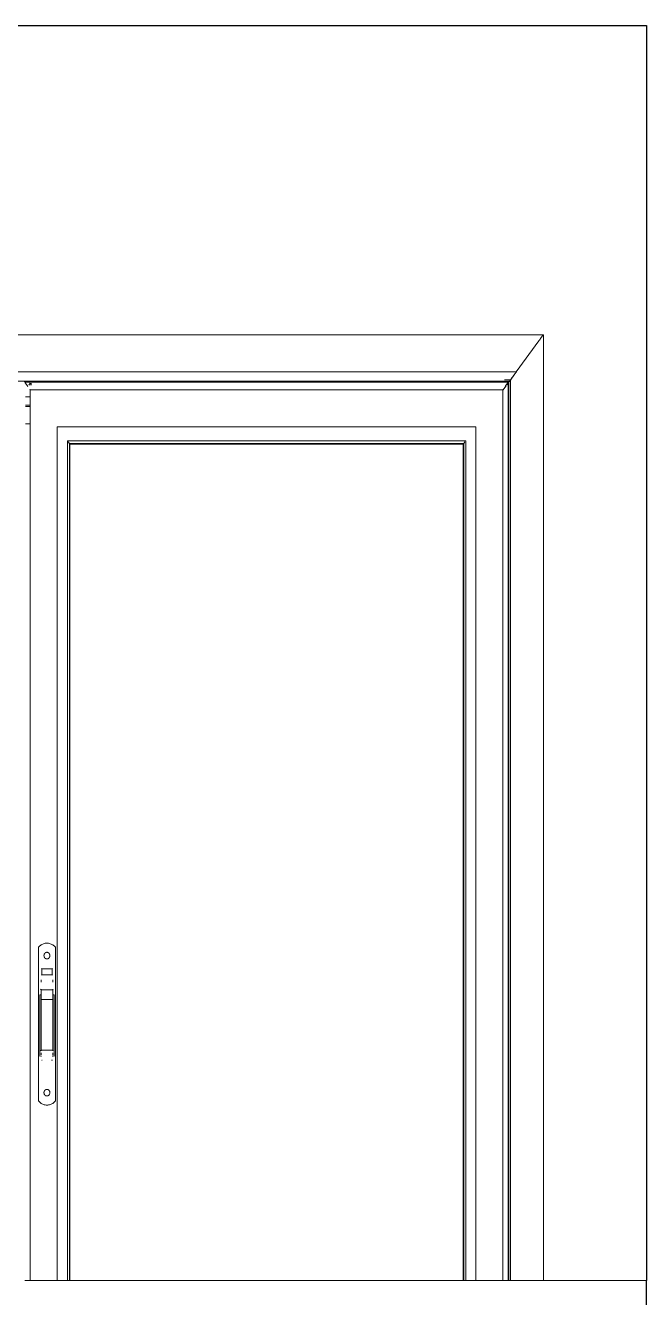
# Model space of a CAD drawing. Header units: inches. Extents: x 5914 to 162157, y -20538 to 282354.
# Drawn here: x 153858.9 to 153893.5, y -20026 to -19955.2 of the extents above; entities that cross this region are included whole.
import ezdxf

# ---------------------------------------------------------------- set-up
doc = ezdxf.new("R2010")
doc.units = ezdxf.units.IN
doc.header["$MEASUREMENT"] = 0
doc.layers.add('DOOR-WIN RA', color=3, linetype='Continuous', lineweight=20)
doc.layers.add('ELE1 RA', color=1, linetype='Continuous', lineweight=30)

# ---------------------------------------------------------------- blocks, each defined once
blk = doc.blocks.new('SKBVVL')
at = {"layer": 'DOOR-WIN RA'}
for p, q in [((154032.748, -15585.259), (153972.777, -15585.26)), ((154031.179, -15587.41), (154032.496, -15585.604)), ((154032.496, -15585.604), (154032.502, -15585.596)), ((154032.502, -15585.596), (154032.521, -15585.57)), ((154032.521, -15585.57), (154032.524, -15585.566)), ((154032.524, -15585.565), (154032.526, -15585.562)), ((154032.524, -15585.566), (154032.524, -15585.565)), ((154032.526, -15585.562), (154032.527, -15585.561)), ((154032.527, -15585.561), (154032.636, -15585.412)), ((154032.636, -15585.412), (154032.645, -15585.4)), ((154032.735, -15585.276), (154032.645, -15585.4)), ((154032.736, -15585.275), (154032.735, -15585.276)), ((154032.736, -15585.275), (154032.741, -15585.269)), ((154032.741, -15585.269), (154032.744, -15585.265)), ((154032.747, -15585.26), (154032.744, -15585.264)), ((154032.744, -15585.265), (154032.744, -15585.264)), ((154032.747, -15585.26), (154032.748, -15585.259)), ((154032.748, -15585.259), (154032.749, -15585.257)), ((154032.76, -15585.257), (154032.749, -15585.257)), ((154032.76, -15640.257), (154032.76, -15585.257)), ((154031.173, -15587.4), (153974.351, -15587.4)), ((153974.758, -15587.957), (154030.766, -15587.957)), ((154002.557, -15587.975), (154002.967, -15587.975)), ((154030.718, -15588.014), (154002.586, -15588.015)), ((154002.769, -15588.266), (154002.586, -15588.015)), ((154002.893, -15588.076), (154002.82, -15588.177)), ((154002.938, -15588.177), (154002.938, -15588.076)), ((154002.967, -15587.975), (154002.948, -15588.001)), ((154002.967, -15587.975), (154002.967, -15588.001)), ((154002.967, -15587.975), (154030.746, -15587.975)), ((154002.967, -15588.076), (154002.967, -15588.177)), ((154030.821, -15587.88), (154030.489, -15587.88)), ((154030.535, -15588.266), (154030.718, -15588.014)), ((154030.627, -15588.167), (154030.718, -15588.042)), ((154030.746, -15587.975), (154030.718, -15588.014)), ((154030.718, -15588.042), (154030.746, -15588.003)), ((154030.718, -15588.014), (154030.718, -15588.042)), ((154030.718, -15588.042), (154030.718, -15640.257)), ((154030.746, -15587.975), (154030.746, -15588.003)), ((154030.746, -15588.003), (154030.752, -15587.995)), ((154030.746, -15588.003), (154030.746, -15640.257)), ((154030.752, -15587.995), (154030.755, -15587.991)), ((154030.755, -15587.991), (154030.76, -15587.984)), ((154030.762, -15587.982), (154030.76, -15587.984)), ((154030.763, -15587.981), (154030.762, -15587.982)), ((154030.764, -15587.979), (154030.763, -15587.981)), ((154030.764, -15587.979), (154030.777, -15587.961)), ((154030.766, -15587.957), (154030.778, -15587.955)), ((154030.777, -15587.961), (154030.787, -15587.948)), ((154030.778, -15587.955), (154030.787, -15587.948)), ((154030.781, -15587.96), (154030.779, -15587.976)), ((154030.782, -15587.972), (154030.779, -15587.976)), ((154030.781, -15587.96), (154030.787, -15587.948)), ((154030.791, -15587.961), (154030.782, -15587.972)), ((154030.787, -15587.947), (154030.788, -15587.946)), ((154030.787, -15587.948), (154030.787, -15587.947)), ((154030.788, -15587.946), (154030.792, -15587.941)), ((154030.791, -15587.961), (154030.836, -15587.901)), ((154030.796, -15587.935), (154030.792, -15587.94)), ((154030.792, -15587.94), (154030.792, -15587.941)), ((154030.799, -15587.931), (154030.796, -15587.935)), ((154030.799, -15587.931), (154030.806, -15587.921)), ((154030.807, -15587.92), (154030.806, -15587.921)), ((154030.812, -15587.913), (154030.807, -15587.92)), ((154030.813, -15587.911), (154030.812, -15587.913)), ((154030.814, -15587.91), (154030.813, -15587.911)), ((154030.816, -15587.907), (154030.814, -15587.91)), ((154030.817, -15587.906), (154030.816, -15587.907)), ((154030.82, -15587.902), (154030.817, -15587.906)), ((154030.822, -15587.899), (154030.82, -15587.902)), ((154030.821, -15587.88), (154030.834, -15587.877)), ((154030.832, -15587.885), (154030.822, -15587.899)), ((154030.834, -15587.882), (154030.832, -15587.885)), ((154030.834, -15587.877), (154030.842, -15587.871)), ((154030.842, -15587.871), (154030.834, -15587.882)), ((154030.836, -15587.897), (154031.065, -15587.586)), ((154030.836, -15587.897), (154030.838, -15587.883)), ((154030.836, -15587.901), (154030.836, -15587.897)), ((154030.836, -15587.901), (154030.836, -15640.257)), ((154030.838, -15587.883), (154030.842, -15587.871)), ((154030.842, -15587.871), (154030.844, -15587.869)), ((154030.845, -15587.867), (154030.844, -15587.869)), ((154030.847, -15587.865), (154030.845, -15587.867)), ((154030.848, -15587.864), (154030.847, -15587.865)), ((154030.849, -15587.862), (154030.848, -15587.864)), ((154030.849, -15587.862), (154030.85, -15587.861)), ((154030.85, -15587.861), (154030.851, -15587.86)), ((154030.851, -15587.86), (154030.852, -15587.858)), ((154030.852, -15587.858), (154030.854, -15587.856)), ((154030.854, -15587.856), (154030.855, -15587.853)), ((154030.855, -15587.853), (154030.857, -15587.852)), ((154030.857, -15587.852), (154030.859, -15587.848)), ((154030.859, -15587.848), (154030.864, -15587.842)), ((154030.866, -15587.839), (154030.864, -15587.842)), ((154030.87, -15587.834), (154030.866, -15587.839)), ((154030.871, -15587.832), (154030.87, -15587.834)), ((154030.872, -15587.831), (154030.871, -15587.832)), ((154030.875, -15587.827), (154030.872, -15587.831)), ((154030.876, -15587.826), (154030.875, -15587.827)), ((154030.877, -15587.824), (154030.876, -15587.826)), ((154030.877, -15587.824), (154030.879, -15587.822)), ((154030.879, -15587.822), (154030.88, -15587.82)), ((154030.88, -15587.82), (154030.881, -15587.819)), ((154030.881, -15587.819), (154030.882, -15587.817)), ((154030.882, -15587.817), (154030.885, -15587.813)), ((154030.885, -15587.813), (154030.886, -15587.811)), ((154030.886, -15587.811), (154030.924, -15587.759)), ((154030.924, -15587.759), (154030.927, -15587.756)), ((154030.927, -15587.756), (154030.935, -15587.744)), ((154030.935, -15587.744), (154030.943, -15587.733)), ((154030.943, -15587.733), (154030.947, -15587.728)), ((154030.947, -15587.728), (154030.952, -15587.721)), ((154030.952, -15587.721), (154030.955, -15587.716)), ((154030.955, -15587.716), (154030.958, -15587.713)), ((154030.958, -15587.713), (154030.959, -15587.712)), ((154030.959, -15587.712), (154030.96, -15587.71)), ((154030.963, -15587.705), (154030.96, -15587.71)), ((154030.965, -15587.704), (154030.963, -15587.705)), ((154030.965, -15587.704), (154030.971, -15587.696)), ((154030.972, -15587.694), (154030.971, -15587.696)), ((154030.973, -15587.692), (154030.972, -15587.694)), ((154030.978, -15587.685), (154030.973, -15587.692)), ((154030.984, -15587.677), (154030.978, -15587.685)), ((154031.046, -15587.592), (154030.984, -15587.677)), ((154031.046, -15587.592), (154031.047, -15587.591)), ((154031.047, -15587.591), (154031.048, -15587.59)), ((154031.048, -15587.59), (154031.049, -15587.589)), ((154031.049, -15587.587), (154031.051, -15587.586)), ((154031.049, -15587.589), (154031.049, -15587.587)), ((154031.051, -15587.585), (154031.054, -15587.581)), ((154031.051, -15587.586), (154031.051, -15587.585)), ((154031.052, -15587.565), (154031.064, -15587.562)), ((154031.054, -15587.581), (154031.056, -15587.579)), ((154031.056, -15587.578), (154031.058, -15587.576)), ((154031.056, -15587.579), (154031.056, -15587.578)), ((154031.058, -15587.576), (154031.06, -15587.573)), ((154031.06, -15587.573), (154031.061, -15587.572)), ((154031.061, -15587.572), (154031.071, -15587.558)), ((154031.071, -15587.558), (154031.064, -15587.562)), ((154031.065, -15587.586), (154031.066, -15587.584)), ((154031.183, -15587.423), (154031.066, -15587.584)), ((154031.071, -15587.558), (154031.067, -15587.568)), ((154031.067, -15587.572), (154031.067, -15587.568)), ((154031.073, -15587.555), (154031.071, -15587.558)), ((154031.074, -15587.554), (154031.073, -15587.555)), ((154031.074, -15587.554), (154031.076, -15587.551)), ((154031.076, -15587.551), (154031.077, -15587.549)), ((154031.077, -15587.549), (154031.082, -15587.543)), ((154031.082, -15587.543), (154031.091, -15587.53)), ((154031.097, -15587.522), (154031.091, -15587.53)), ((154031.104, -15587.513), (154031.097, -15587.522)), ((154031.104, -15587.513), (154031.108, -15587.507)), ((154031.108, -15587.507), (154031.115, -15587.498)), ((154031.115, -15587.498), (154031.129, -15587.478)), ((154031.159, -15587.438), (154031.129, -15587.478)), ((154031.167, -15587.426), (154031.159, -15587.438)), ((154031.167, -15587.426), (154031.17, -15587.422)), ((154031.17, -15587.422), (154031.173, -15587.418)), ((154031.173, -15587.4), (154031.181, -15587.402)), ((154031.175, -15587.415), (154031.173, -15587.418)), ((154031.175, -15587.415), (154031.178, -15587.411)), ((154031.178, -15587.411), (154031.179, -15587.41)), ((154031.179, -15587.41), (154031.181, -15587.402)), ((154031.184, -15587.407), (154031.179, -15587.41)), ((154031.186, -15587.419), (154031.183, -15587.423)), ((154031.184, -15587.407), (154031.186, -15587.419)), ((154002.902, -15588.448), (154002.878, -15588.416)), ((154030.401, -15588.448), (154002.902, -15588.448)), ((154002.902, -15588.448), (154002.902, -15588.859)), ((154030.585, -15588.224), (154030.401, -15588.476)), ((154030.425, -15588.416), (154030.401, -15588.448)), ((154030.401, -15588.476), (154030.401, -15588.448)), ((154030.401, -15640.257), (154030.401, -15588.476)), ((154002.902, -15588.859), (154002.632, -15588.859)), ((154002.902, -15589.354), (154002.632, -15589.354)), ((154002.632, -15589.416), (154002.902, -15589.416)), ((154002.902, -15588.859), (154002.902, -15589.354)), ((154002.902, -15589.354), (154002.902, -15589.416)), ((154002.902, -15589.416), (154002.902, -15590.438)), ((154002.902, -15590.438), (154002.632, -15590.438)), ((154002.902, -15590.438), (154002.902, -15640.257)), ((154004.472, -15640.257), (154004.472, -15590.601)), ((154004.479, -15590.61), (154028.825, -15590.61)), ((154004.479, -15640.257), (154004.479, -15590.61)), ((154028.825, -15590.61), (154028.825, -15640.257)), ((154005.064, -15591.413), (154028.239, -15591.413)), ((154005.064, -15591.413), (154005.064, -15640.257)), ((154005.184, -15591.577), (154005.108, -15591.473)), ((154028.12, -15591.576), (154005.184, -15591.577)), ((154005.184, -15591.577), (154005.184, -15640.257)), ((154005.212, -15591.616), (154005.184, -15591.577)), ((154005.212, -15591.616), (154028.091, -15591.616)), ((154005.212, -15591.616), (154005.212, -15640.257)), ((154028.12, -15591.576), (154028.091, -15591.616)), ((154028.091, -15591.616), (154028.091, -15640.257)), ((154028.12, -15591.576), (154028.196, -15591.473)), ((154028.12, -15640.257), (154028.12, -15591.576)), ((154028.239, -15591.413), (154028.239, -15640.257)), ((154003.724, -15620.661), (154003.774, -15620.651)), ((154003.774, -15620.651), (154003.824, -15620.644)), ((154003.824, -15620.644), (154003.875, -15620.642)), ((154003.875, -15620.642), (154003.925, -15620.644)), ((154003.976, -15620.651), (154003.925, -15620.644)), ((154004.025, -15620.661), (154003.976, -15620.651)), ((154003.381, -15620.884), (154003.417, -15620.843)), ((154003.381, -15629.821), (154003.381, -15620.884)), ((154003.417, -15620.843), (154003.456, -15620.806)), ((154003.456, -15620.806), (154003.496, -15620.773)), ((154003.496, -15620.773), (154003.539, -15620.743)), ((154003.539, -15620.743), (154003.583, -15620.717)), ((154003.583, -15620.717), (154003.629, -15620.694)), ((154003.676, -15620.676), (154003.629, -15620.694)), ((154003.676, -15620.676), (154003.724, -15620.661)), ((154003.704, -15621.348), (154003.703, -15621.355)), ((154003.703, -15621.358), (154003.703, -15621.355)), ((154003.703, -15621.362), (154003.703, -15621.358)), ((154003.703, -15621.365), (154003.703, -15621.362)), ((154003.703, -15621.365), (154003.703, -15621.367)), ((154003.703, -15621.367), (154003.703, -15621.369)), ((154003.705, -15621.395), (154003.703, -15621.369)), ((154003.705, -15621.342), (154003.704, -15621.345)), ((154003.704, -15621.345), (154003.704, -15621.348)), ((154003.705, -15621.338), (154003.706, -15621.335)), ((154003.705, -15621.342), (154003.705, -15621.338)), ((154003.705, -15621.395), (154003.706, -15621.399)), ((154003.706, -15621.332), (154003.707, -15621.325)), ((154003.706, -15621.332), (154003.706, -15621.335)), ((154003.706, -15621.399), (154003.706, -15621.403)), ((154003.707, -15621.325), (154003.708, -15621.322)), ((154003.708, -15621.322), (154003.709, -15621.318)), ((154003.71, -15621.311), (154003.709, -15621.315)), ((154003.709, -15621.315), (154003.709, -15621.318)), ((154003.71, -15621.311), (154003.711, -15621.309)), ((154003.712, -15621.306), (154003.711, -15621.309)), ((154003.713, -15621.302), (154003.712, -15621.305)), ((154003.712, -15621.305), (154003.712, -15621.306)), ((154003.713, -15621.302), (154003.714, -15621.299)), ((154003.714, -15621.299), (154003.715, -15621.296)), ((154003.716, -15621.293), (154003.715, -15621.296)), ((154003.716, -15621.293), (154003.719, -15621.287)), ((154003.719, -15621.285), (154003.72, -15621.284)), ((154003.719, -15621.287), (154003.719, -15621.285)), ((154003.72, -15621.284), (154003.721, -15621.281)), ((154003.723, -15621.278), (154003.721, -15621.281)), ((154003.725, -15621.272), (154003.723, -15621.278)), ((154003.729, -15621.266), (154003.725, -15621.272)), ((154003.731, -15621.262), (154003.729, -15621.266)), ((154003.732, -15621.26), (154003.731, -15621.262)), ((154003.733, -15621.257), (154003.732, -15621.26)), ((154003.735, -15621.254), (154003.733, -15621.257)), ((154003.735, -15621.254), (154003.737, -15621.252)), ((154003.737, -15621.252), (154003.741, -15621.246)), ((154003.743, -15621.244), (154003.741, -15621.246)), ((154003.743, -15621.243), (154003.745, -15621.241)), ((154003.743, -15621.244), (154003.743, -15621.243)), ((154003.747, -15621.238), (154003.745, -15621.24)), ((154003.745, -15621.24), (154003.745, -15621.241)), ((154003.749, -15621.236), (154003.747, -15621.238)), ((154003.749, -15621.236), (154003.751, -15621.233)), ((154003.751, -15621.233), (154003.753, -15621.231)), ((154003.753, -15621.231), (154003.755, -15621.228)), ((154003.757, -15621.226), (154003.755, -15621.228)), ((154003.757, -15621.226), (154003.759, -15621.224)), ((154003.762, -15621.221), (154003.759, -15621.224)), ((154003.764, -15621.219), (154003.762, -15621.221)), ((154003.767, -15621.217), (154003.764, -15621.219)), ((154003.771, -15621.213), (154003.767, -15621.217)), ((154003.771, -15621.213), (154003.774, -15621.211)), ((154003.774, -15621.211), (154003.779, -15621.207)), ((154003.779, -15621.207), (154003.781, -15621.205)), ((154003.784, -15621.203), (154003.781, -15621.205)), ((154003.784, -15621.203), (154003.786, -15621.202)), ((154003.786, -15621.202), (154003.788, -15621.2)), ((154003.786, -15621.202), (154003.787, -15621.201)), ((154003.787, -15621.201), (154003.788, -15621.2)), ((154003.79, -15621.199), (154003.788, -15621.2)), ((154003.79, -15621.199), (154003.796, -15621.196)), ((154003.796, -15621.196), (154003.797, -15621.194)), ((154003.797, -15621.194), (154003.801, -15621.192)), ((154003.803, -15621.191), (154003.801, -15621.192)), ((154003.801, -15621.192), (154003.802, -15621.192)), ((154003.803, -15621.191), (154003.802, -15621.192)), ((154003.803, -15621.191), (154003.805, -15621.19)), ((154003.805, -15621.19), (154003.808, -15621.189)), ((154003.808, -15621.189), (154003.81, -15621.188)), ((154003.813, -15621.187), (154003.81, -15621.188)), ((154003.813, -15621.187), (154003.816, -15621.185)), ((154003.819, -15621.184), (154003.816, -15621.185)), ((154003.819, -15621.184), (154003.822, -15621.183)), ((154003.825, -15621.182), (154003.822, -15621.183)), ((154003.828, -15621.181), (154003.825, -15621.182)), ((154003.828, -15621.181), (154003.831, -15621.18)), ((154003.831, -15621.18), (154003.834, -15621.179)), ((154003.834, -15621.179), (154003.837, -15621.178)), ((154003.84, -15621.178), (154003.837, -15621.178)), ((154003.84, -15621.178), (154003.846, -15621.176)), ((154003.847, -15621.176), (154003.846, -15621.176)), ((154003.849, -15621.176), (154003.847, -15621.176)), ((154003.852, -15621.175), (154003.849, -15621.176)), ((154003.852, -15621.175), (154003.858, -15621.175)), ((154003.858, -15621.175), (154003.861, -15621.174)), ((154003.864, -15621.174), (154003.861, -15621.174)), ((154003.867, -15621.174), (154003.864, -15621.174)), ((154003.867, -15621.174), (154003.87, -15621.174)), ((154003.873, -15621.174), (154003.87, -15621.174)), ((154003.873, -15621.174), (154003.875, -15621.174)), ((154003.875, -15621.174), (154003.876, -15621.174)), ((154003.876, -15621.174), (154003.879, -15621.174)), ((154003.885, -15621.174), (154003.879, -15621.174)), ((154003.888, -15621.174), (154003.885, -15621.174)), ((154003.894, -15621.175), (154003.888, -15621.174)), ((154003.894, -15621.175), (154003.9, -15621.176)), ((154003.9, -15621.176), (154003.906, -15621.177)), ((154003.909, -15621.178), (154003.906, -15621.177)), ((154003.909, -15621.178), (154003.912, -15621.178)), ((154003.912, -15621.178), (154003.915, -15621.179)), ((154003.918, -15621.18), (154003.915, -15621.179)), ((154003.92, -15621.181), (154003.918, -15621.18)), ((154003.924, -15621.182), (154003.92, -15621.181)), ((154003.926, -15621.183), (154003.924, -15621.182)), ((154003.929, -15621.184), (154003.926, -15621.183)), ((154003.929, -15621.184), (154003.932, -15621.185)), ((154003.935, -15621.186), (154003.932, -15621.185)), ((154003.94, -15621.188), (154003.935, -15621.186)), ((154003.943, -15621.19), (154003.94, -15621.188)), ((154003.946, -15621.191), (154003.943, -15621.19)), ((154003.946, -15621.191), (154003.947, -15621.192)), ((154003.947, -15621.192), (154003.948, -15621.193)), ((154003.948, -15621.193), (154003.95, -15621.193)), ((154003.95, -15621.193), (154003.951, -15621.194)), ((154003.951, -15621.194), (154003.954, -15621.196)), ((154003.954, -15621.196), (154003.957, -15621.197)), ((154003.957, -15621.197), (154003.959, -15621.199)), ((154003.964, -15621.202), (154003.959, -15621.199)), ((154003.966, -15621.203), (154003.964, -15621.202)), ((154003.967, -15621.204), (154003.966, -15621.203)), ((154003.967, -15621.204), (154003.968, -15621.205)), ((154003.968, -15621.205), (154003.969, -15621.206)), ((154003.969, -15621.206), (154003.972, -15621.208)), ((154003.977, -15621.212), (154003.972, -15621.208)), ((154003.977, -15621.212), (154003.979, -15621.214)), ((154003.979, -15621.214), (154003.984, -15621.218)), ((154003.984, -15621.218), (154003.986, -15621.22)), ((154003.986, -15621.22), (154003.987, -15621.221)), ((154003.987, -15621.221), (154003.989, -15621.222)), ((154003.989, -15621.222), (154003.991, -15621.225)), ((154003.991, -15621.225), (154003.993, -15621.227)), ((154003.993, -15621.227), (154003.995, -15621.23)), ((154003.995, -15621.23), (154003.997, -15621.232)), ((154003.997, -15621.232), (154004.004, -15621.24)), ((154004.006, -15621.242), (154004.004, -15621.24)), ((154004.008, -15621.245), (154004.006, -15621.242)), ((154004.008, -15621.245), (154004.01, -15621.248)), ((154004.01, -15621.248), (154004.012, -15621.251)), ((154004.012, -15621.251), (154004.015, -15621.256)), ((154004.017, -15621.259), (154004.015, -15621.256)), ((154004.017, -15621.259), (154004.019, -15621.262)), ((154004.02, -15621.264), (154004.019, -15621.262)), ((154004.02, -15621.265), (154004.02, -15621.264)), ((154004.02, -15621.265), (154004.021, -15621.267)), ((154004.021, -15621.267), (154004.023, -15621.269)), ((154004.024, -15621.271), (154004.023, -15621.269)), ((154004.024, -15621.271), (154004.025, -15621.274)), ((154004.025, -15620.661), (154004.073, -15620.676)), ((154004.025, -15621.274), (154004.026, -15621.276)), ((154004.026, -15621.276), (154004.027, -15621.278)), ((154004.03, -15621.284), (154004.027, -15621.278)), ((154004.03, -15621.285), (154004.03, -15621.284)), ((154004.031, -15621.288), (154004.03, -15621.285)), ((154004.032, -15621.289), (154004.031, -15621.288)), ((154004.033, -15621.291), (154004.032, -15621.289)), ((154004.033, -15621.291), (154004.034, -15621.294)), ((154004.034, -15621.294), (154004.035, -15621.297)), ((154004.035, -15621.297), (154004.036, -15621.301)), ((154004.037, -15621.304), (154004.036, -15621.301)), ((154004.038, -15621.307), (154004.037, -15621.304)), ((154004.038, -15621.309), (154004.038, -15621.307)), ((154004.039, -15621.311), (154004.038, -15621.309)), ((154004.039, -15621.311), (154004.04, -15621.314)), ((154004.039, -15621.423), (154004.044, -15621.395)), ((154004.04, -15621.314), (154004.04, -15621.318)), ((154004.04, -15621.318), (154004.041, -15621.321)), ((154004.041, -15621.321), (154004.042, -15621.324)), ((154004.042, -15621.324), (154004.043, -15621.328)), ((154004.043, -15621.331), (154004.043, -15621.328)), ((154004.043, -15621.331), (154004.044, -15621.334)), ((154004.044, -15621.337), (154004.044, -15621.334)), ((154004.044, -15621.338), (154004.044, -15621.337)), ((154004.044, -15621.34), (154004.044, -15621.338)), ((154004.045, -15621.341), (154004.044, -15621.34)), ((154004.044, -15621.395), (154004.046, -15621.367)), ((154004.045, -15621.345), (154004.045, -15621.341)), ((154004.046, -15621.352), (154004.045, -15621.345)), ((154004.046, -15621.352), (154004.046, -15621.355)), ((154004.046, -15621.355), (154004.046, -15621.358)), ((154004.046, -15621.362), (154004.046, -15621.358)), ((154004.046, -15621.365), (154004.046, -15621.362)), ((154004.046, -15621.367), (154004.046, -15621.365)), ((154004.073, -15620.676), (154004.12, -15620.694)), ((154004.12, -15620.694), (154004.166, -15620.717)), ((154004.211, -15620.743), (154004.166, -15620.717)), ((154004.211, -15620.743), (154004.253, -15620.773)), ((154004.293, -15620.806), (154004.253, -15620.773)), ((154004.293, -15620.806), (154004.332, -15620.843)), ((154004.368, -15620.884), (154004.332, -15620.843)), ((154004.368, -15620.884), (154004.368, -15629.821)), ((154003.553, -15622.116), (154003.574, -15622.14)), ((154003.574, -15622.14), (154003.574, -15622.478)), ((154004.175, -15622.14), (154003.574, -15622.14)), ((154003.706, -15621.403), (154003.707, -15621.406)), ((154003.707, -15621.409), (154003.707, -15621.406)), ((154003.709, -15621.416), (154003.707, -15621.409)), ((154003.709, -15621.416), (154003.709, -15621.419)), ((154003.709, -15621.419), (154003.71, -15621.423)), ((154003.71, -15621.423), (154003.718, -15621.445)), ((154003.719, -15621.447), (154003.718, -15621.445)), ((154003.72, -15621.449), (154003.719, -15621.447)), ((154003.719, -15621.447), (154003.719, -15621.448)), ((154003.72, -15621.449), (154003.719, -15621.448)), ((154003.72, -15621.449), (154003.721, -15621.452)), ((154003.722, -15621.454), (154003.721, -15621.452)), ((154003.723, -15621.456), (154003.722, -15621.454)), ((154003.724, -15621.458), (154003.723, -15621.456)), ((154003.726, -15621.462), (154003.724, -15621.458)), ((154003.726, -15621.462), (154003.727, -15621.464)), ((154003.728, -15621.467), (154003.727, -15621.464)), ((154003.729, -15621.469), (154003.728, -15621.467)), ((154003.729, -15621.469), (154003.731, -15621.472)), ((154003.732, -15621.475), (154003.731, -15621.472)), ((154003.734, -15621.477), (154003.732, -15621.475)), ((154003.734, -15621.477), (154003.736, -15621.48)), ((154003.738, -15621.483), (154003.736, -15621.48)), ((154003.74, -15621.486), (154003.738, -15621.483)), ((154003.74, -15621.486), (154003.742, -15621.489)), ((154003.742, -15621.489), (154003.744, -15621.491)), ((154003.745, -15621.494), (154003.744, -15621.491)), ((154003.747, -15621.496), (154003.745, -15621.494)), ((154003.748, -15621.497), (154003.747, -15621.496)), ((154003.748, -15621.497), (154003.752, -15621.502)), ((154003.752, -15621.502), (154003.754, -15621.504)), ((154003.754, -15621.504), (154003.756, -15621.507)), ((154003.758, -15621.509), (154003.756, -15621.507)), ((154003.76, -15621.511), (154003.758, -15621.509)), ((154003.762, -15621.513), (154003.76, -15621.511)), ((154003.763, -15621.513), (154003.762, -15621.513)), ((154003.763, -15621.513), (154003.77, -15621.52)), ((154003.775, -15621.524), (154003.77, -15621.52)), ((154003.777, -15621.526), (154003.775, -15621.524)), ((154003.777, -15621.526), (154003.778, -15621.527)), ((154003.778, -15621.527), (154003.781, -15621.529)), ((154003.781, -15621.529), (154003.782, -15621.53)), ((154003.787, -15621.533), (154003.782, -15621.53)), ((154003.793, -15621.537), (154003.787, -15621.533)), ((154003.795, -15621.538), (154003.793, -15621.537)), ((154003.798, -15621.539), (154003.795, -15621.538)), ((154003.802, -15621.542), (154003.798, -15621.539)), ((154003.803, -15621.543), (154003.802, -15621.542)), ((154003.809, -15621.545), (154003.803, -15621.543)), ((154003.809, -15621.545), (154003.812, -15621.547)), ((154003.815, -15621.548), (154003.812, -15621.547)), ((154003.817, -15621.549), (154003.815, -15621.548)), ((154003.817, -15621.549), (154003.822, -15621.551)), ((154003.822, -15621.551), (154003.823, -15621.551)), ((154003.825, -15621.552), (154003.823, -15621.551)), ((154003.829, -15621.553), (154003.825, -15621.552)), ((154003.832, -15621.554), (154003.829, -15621.553)), ((154003.835, -15621.555), (154003.832, -15621.554)), ((154003.835, -15621.555), (154003.84, -15621.556)), ((154003.843, -15621.557), (154003.84, -15621.556)), ((154003.846, -15621.557), (154003.843, -15621.557)), ((154003.846, -15621.557), (154003.849, -15621.558)), ((154003.852, -15621.558), (154003.849, -15621.558)), ((154003.852, -15621.558), (154003.855, -15621.559)), ((154003.855, -15621.559), (154003.861, -15621.559)), ((154003.867, -15621.56), (154003.861, -15621.559)), ((154003.873, -15621.56), (154003.867, -15621.56)), ((154003.875, -15621.56), (154003.873, -15621.56)), ((154003.876, -15621.56), (154003.875, -15621.56)), ((154003.876, -15621.56), (154003.882, -15621.56)), ((154003.891, -15621.559), (154003.882, -15621.56)), ((154003.891, -15621.559), (154003.894, -15621.559)), ((154003.897, -15621.558), (154003.894, -15621.559)), ((154003.9, -15621.558), (154003.897, -15621.558)), ((154003.902, -15621.558), (154003.9, -15621.558)), ((154003.903, -15621.557), (154003.902, -15621.558)), ((154003.903, -15621.557), (154003.906, -15621.557)), ((154003.909, -15621.556), (154003.906, -15621.557)), ((154003.909, -15621.556), (154003.912, -15621.555)), ((154003.912, -15621.555), (154003.915, -15621.554)), ((154003.924, -15621.552), (154003.915, -15621.554)), ((154003.924, -15621.552), (154003.927, -15621.551)), ((154003.933, -15621.548), (154003.927, -15621.551)), ((154003.933, -15621.548), (154003.936, -15621.547)), ((154003.936, -15621.547), (154003.942, -15621.545)), ((154003.942, -15621.545), (154003.947, -15621.542)), ((154003.947, -15621.542), (154003.954, -15621.538)), ((154003.954, -15621.538), (154003.959, -15621.535)), ((154003.959, -15621.535), (154003.963, -15621.532)), ((154003.963, -15621.532), (154003.965, -15621.531)), ((154003.965, -15621.531), (154003.968, -15621.529)), ((154003.968, -15621.529), (154003.97, -15621.527)), ((154003.97, -15621.527), (154003.973, -15621.525)), ((154003.978, -15621.521), (154003.973, -15621.525)), ((154003.98, -15621.519), (154003.978, -15621.521)), ((154003.983, -15621.517), (154003.98, -15621.519)), ((154003.983, -15621.517), (154003.985, -15621.515)), ((154003.987, -15621.513), (154003.985, -15621.515)), ((154003.988, -15621.511), (154003.987, -15621.513)), ((154003.99, -15621.51), (154003.988, -15621.511)), ((154003.99, -15621.51), (154003.992, -15621.508)), ((154003.994, -15621.505), (154003.992, -15621.508)), ((154003.999, -15621.5), (154003.994, -15621.505)), ((154003.999, -15621.5), (154004.003, -15621.495)), ((154004.003, -15621.495), (154004.004, -15621.494)), ((154004.004, -15621.494), (154004.005, -15621.493)), ((154004.009, -15621.487), (154004.005, -15621.493)), ((154004.009, -15621.487), (154004.01, -15621.485)), ((154004.01, -15621.485), (154004.012, -15621.482)), ((154004.012, -15621.482), (154004.014, -15621.479)), ((154004.016, -15621.476), (154004.014, -15621.479)), ((154004.017, -15621.474), (154004.016, -15621.476)), ((154004.019, -15621.472), (154004.017, -15621.474)), ((154004.02, -15621.47), (154004.019, -15621.472)), ((154004.021, -15621.468), (154004.02, -15621.47)), ((154004.021, -15621.468), (154004.022, -15621.465)), ((154004.022, -15621.465), (154004.025, -15621.459)), ((154004.025, -15621.459), (154004.027, -15621.456)), ((154004.027, -15621.456), (154004.029, -15621.452)), ((154004.029, -15621.45), (154004.03, -15621.448)), ((154004.029, -15621.452), (154004.029, -15621.45)), ((154004.03, -15621.448), (154004.031, -15621.447)), ((154004.032, -15621.444), (154004.031, -15621.447)), ((154004.032, -15621.444), (154004.033, -15621.441)), ((154004.034, -15621.438), (154004.033, -15621.441)), ((154004.035, -15621.435), (154004.034, -15621.438)), ((154004.035, -15621.435), (154004.036, -15621.431)), ((154004.038, -15621.425), (154004.036, -15621.431)), ((154004.039, -15621.423), (154004.038, -15621.425)), ((154004.196, -15622.116), (154004.175, -15622.14)), ((154004.175, -15622.478), (154004.175, -15622.14)), ((154003.531, -15622.913), (154003.531, -15622.768)), ((154003.539, -15622.768), (154003.531, -15622.768)), ((154003.574, -15622.478), (154003.553, -15622.502)), ((154004.175, -15622.478), (154003.574, -15622.478)), ((154004.196, -15622.502), (154004.175, -15622.478)), ((154004.218, -15622.768), (154004.21, -15622.768)), ((154004.218, -15622.913), (154004.218, -15622.768)), ((154003.51, -15623.323), (154003.531, -15623.348)), ((154003.531, -15623.348), (154003.531, -15623.323)), ((154003.531, -15623.348), (154004.218, -15623.348)), ((154003.531, -15623.656), (154003.531, -15623.348)), ((154004.218, -15623.348), (154004.218, -15623.323)), ((154004.218, -15623.348), (154004.239, -15623.323)), ((154004.218, -15623.656), (154004.218, -15623.348)), ((154003.453, -15627.208), (154003.453, -15623.656)), ((154003.453, -15623.656), (154003.531, -15623.656)), ((154003.531, -15623.656), (154003.531, -15623.927)), ((154003.531, -15623.927), (154004.218, -15623.927)), ((154003.531, -15626.874), (154003.531, -15623.927)), ((154004.218, -15623.656), (154004.288, -15623.656)), ((154004.218, -15623.656), (154004.218, -15623.927)), ((154004.218, -15626.874), (154004.218, -15623.927)), ((154004.288, -15623.656), (154004.288, -15627.208)), ((154003.499, -15627.208), (154003.453, -15627.208)), ((154003.531, -15626.874), (154003.51, -15626.899)), ((154003.531, -15626.874), (154004.218, -15626.874)), ((154003.531, -15626.899), (154003.531, -15626.874)), ((154003.531, -15627.052), (154003.531, -15627.031)), ((154003.531, -15627.094), (154003.531, -15627.065)), ((154003.531, -15627.141), (154003.531, -15627.109)), ((154003.541, -15627.208), (154003.537, -15627.208)), ((154003.55, -15627.208), (154003.544, -15627.208)), ((154003.56, -15627.208), (154003.553, -15627.208)), ((154004.196, -15627.208), (154004.189, -15627.208)), ((154004.208, -15627.208), (154004.202, -15627.208)), ((154004.213, -15627.208), (154004.21, -15627.208)), ((154004.218, -15626.874), (154004.239, -15626.899)), ((154004.218, -15626.874), (154004.218, -15626.898)), ((154004.218, -15627.031), (154004.218, -15627.052)), ((154004.218, -15627.079), (154004.218, -15627.109)), ((154004.218, -15627.125), (154004.218, -15627.154)), ((154004.288, -15627.208), (154004.251, -15627.208)), ((154003.566, -15627.454), (154003.559, -15627.454)), ((154003.582, -15627.454), (154003.571, -15627.454)), ((154003.6, -15627.454), (154003.588, -15627.454)), ((154004.149, -15627.454), (154004.162, -15627.454)), ((154004.173, -15627.454), (154004.183, -15627.454)), ((154004.187, -15627.454), (154004.193, -15627.454)), ((154003.704, -15629.319), (154003.703, -15629.326)), ((154003.703, -15629.333), (154003.703, -15629.326)), ((154003.703, -15629.333), (154003.703, -15629.336)), ((154003.703, -15629.336), (154003.703, -15629.338)), ((154003.703, -15629.338), (154003.703, -15629.34)), ((154003.703, -15629.343), (154003.703, -15629.34)), ((154003.703, -15629.343), (154003.703, -15629.346)), ((154003.703, -15629.346), (154003.703, -15629.35)), ((154003.704, -15629.356), (154003.703, -15629.35)), ((154003.704, -15629.316), (154003.705, -15629.31)), ((154003.704, -15629.319), (154003.704, -15629.316)), ((154003.704, -15629.36), (154003.704, -15629.356)), ((154003.704, -15629.36), (154003.704, -15629.363)), ((154003.704, -15629.363), (154003.705, -15629.367)), ((154003.706, -15629.306), (154003.705, -15629.31)), ((154003.705, -15629.367), (154003.71, -15629.394)), ((154003.706, -15629.306), (154003.707, -15629.299)), ((154003.707, -15629.299), (154003.708, -15629.296)), ((154003.708, -15629.293), (154003.709, -15629.289)), ((154003.708, -15629.296), (154003.708, -15629.293)), ((154003.709, -15629.289), (154003.71, -15629.286)), ((154003.712, -15629.279), (154003.71, -15629.282)), ((154003.71, -15629.282), (154003.71, -15629.286)), ((154003.711, -15629.396), (154003.71, -15629.394)), ((154003.711, -15629.396), (154003.712, -15629.402)), ((154003.713, -15629.276), (154003.712, -15629.279)), ((154003.713, -15629.406), (154003.712, -15629.402)), ((154003.713, -15629.276), (154003.715, -15629.27)), ((154003.713, -15629.406), (154003.714, -15629.409)), ((154003.714, -15629.409), (154003.716, -15629.412)), ((154003.715, -15629.27), (154003.716, -15629.266)), ((154003.716, -15629.266), (154003.718, -15629.26)), ((154003.717, -15629.415), (154003.716, -15629.412)), ((154003.718, -15629.418), (154003.717, -15629.415)), ((154003.719, -15629.257), (154003.718, -15629.26)), ((154003.719, -15629.42), (154003.718, -15629.418)), ((154003.721, -15629.254), (154003.719, -15629.257)), ((154003.731, -15629.443), (154003.719, -15629.42)), ((154003.725, -15629.244), (154003.721, -15629.254)), ((154003.729, -15629.238), (154003.725, -15629.244)), ((154003.73, -15629.236), (154003.729, -15629.238)), ((154003.732, -15629.233), (154003.73, -15629.236)), ((154003.731, -15629.443), (154003.733, -15629.448)), ((154003.732, -15629.233), (154003.733, -15629.231)), ((154003.733, -15629.231), (154003.734, -15629.229)), ((154003.733, -15629.448), (154003.734, -15629.451)), ((154003.736, -15629.227), (154003.734, -15629.229)), ((154003.736, -15629.454), (154003.734, -15629.451)), ((154003.736, -15629.227), (154003.737, -15629.225)), ((154003.738, -15629.457), (154003.736, -15629.454)), ((154003.737, -15629.225), (154003.738, -15629.223)), ((154003.738, -15629.223), (154003.74, -15629.221)), ((154003.74, -15629.459), (154003.738, -15629.457)), ((154003.741, -15629.219), (154003.74, -15629.221)), ((154003.74, -15629.459), (154003.742, -15629.462)), ((154003.742, -15629.217), (154003.741, -15629.219)), ((154003.744, -15629.215), (154003.742, -15629.217)), ((154003.744, -15629.465), (154003.742, -15629.462)), ((154003.744, -15629.215), (154003.745, -15629.213)), ((154003.745, -15629.465), (154003.744, -15629.465)), ((154003.745, -15629.213), (154003.746, -15629.211)), ((154003.746, -15629.211), (154003.745, -15629.211)), ((154003.745, -15629.213), (154003.745, -15629.211)), ((154003.745, -15629.465), (154003.746, -15629.467)), ((154003.746, -15629.211), (154003.748, -15629.209)), ((154003.746, -15629.467), (154003.748, -15629.47)), ((154003.75, -15629.207), (154003.748, -15629.209)), ((154003.752, -15629.475), (154003.748, -15629.47)), ((154003.752, -15629.205), (154003.75, -15629.207)), ((154003.752, -15629.205), (154003.754, -15629.202)), ((154003.754, -15629.478), (154003.752, -15629.475)), ((154003.754, -15629.202), (154003.757, -15629.2)), ((154003.754, -15629.478), (154003.759, -15629.482)), ((154003.757, -15629.2), (154003.759, -15629.197)), ((154003.761, -15629.195), (154003.759, -15629.197)), ((154003.759, -15629.482), (154003.76, -15629.484)), ((154003.762, -15629.484), (154003.76, -15629.484)), ((154003.761, -15629.195), (154003.762, -15629.192)), ((154003.762, -15629.192), (154003.766, -15629.19)), ((154003.764, -15629.487), (154003.762, -15629.484)), ((154003.766, -15629.489), (154003.764, -15629.487)), ((154003.766, -15629.19), (154003.768, -15629.188)), ((154003.766, -15629.489), (154003.767, -15629.49)), ((154003.769, -15629.492), (154003.767, -15629.49)), ((154003.768, -15629.188), (154003.771, -15629.186)), ((154003.771, -15629.493), (154003.769, -15629.492)), ((154003.771, -15629.186), (154003.773, -15629.184)), ((154003.771, -15629.493), (154003.772, -15629.495)), ((154003.772, -15629.495), (154003.774, -15629.496)), ((154003.773, -15629.184), (154003.776, -15629.182)), ((154003.774, -15629.496), (154003.776, -15629.498)), ((154003.781, -15629.178), (154003.776, -15629.182)), ((154003.776, -15629.498), (154003.778, -15629.499)), ((154003.778, -15629.499), (154003.781, -15629.5)), ((154003.783, -15629.176), (154003.781, -15629.176)), ((154003.781, -15629.176), (154003.781, -15629.178)), ((154003.781, -15629.5), (154003.782, -15629.502)), ((154003.782, -15629.502), (154003.787, -15629.506)), ((154003.783, -15629.176), (154003.789, -15629.173)), ((154003.787, -15629.506), (154003.79, -15629.508)), ((154003.789, -15629.173), (154003.791, -15629.171)), ((154003.793, -15629.509), (154003.79, -15629.508)), ((154003.791, -15629.171), (154003.794, -15629.169)), ((154003.798, -15629.513), (154003.793, -15629.509)), ((154003.797, -15629.168), (154003.794, -15629.169)), ((154003.797, -15629.168), (154003.799, -15629.166)), ((154003.798, -15629.513), (154003.801, -15629.514)), ((154003.799, -15629.166), (154003.802, -15629.165)), ((154003.801, -15629.514), (154003.807, -15629.517)), ((154003.801, -15629.514), (154003.802, -15629.514)), ((154003.805, -15629.163), (154003.802, -15629.163)), ((154003.802, -15629.165), (154003.802, -15629.163)), ((154003.807, -15629.517), (154003.802, -15629.514)), ((154003.808, -15629.162), (154003.805, -15629.163)), ((154003.81, -15629.518), (154003.807, -15629.517)), ((154003.808, -15629.162), (154003.813, -15629.159)), ((154003.812, -15629.52), (154003.81, -15629.518)), ((154003.815, -15629.521), (154003.812, -15629.52)), ((154003.819, -15629.157), (154003.813, -15629.159)), ((154003.818, -15629.522), (154003.815, -15629.521)), ((154003.821, -15629.523), (154003.818, -15629.522)), ((154003.819, -15629.157), (154003.822, -15629.156)), ((154003.824, -15629.524), (154003.821, -15629.523)), ((154003.825, -15629.153), (154003.822, -15629.156)), ((154003.824, -15629.524), (154003.825, -15629.523)), ((154003.83, -15629.526), (154003.824, -15629.524)), ((154003.827, -15629.154), (154003.825, -15629.153)), ((154003.825, -15629.523), (154003.83, -15629.526)), ((154003.83, -15629.153), (154003.827, -15629.154)), ((154003.836, -15629.152), (154003.83, -15629.153)), ((154003.833, -15629.527), (154003.83, -15629.526)), ((154003.836, -15629.528), (154003.833, -15629.527)), ((154003.836, -15629.152), (154003.839, -15629.151)), ((154003.836, -15629.528), (154003.842, -15629.529)), ((154003.839, -15629.151), (154003.842, -15629.15)), ((154003.845, -15629.15), (154003.842, -15629.15)), ((154003.845, -15629.53), (154003.842, -15629.529)), ((154003.849, -15629.147), (154003.845, -15629.15)), ((154003.848, -15629.53), (154003.845, -15629.53)), ((154003.848, -15629.53), (154003.849, -15629.529)), ((154003.851, -15629.149), (154003.849, -15629.147)), ((154003.849, -15629.529), (154003.85, -15629.531)), ((154003.85, -15629.531), (154003.856, -15629.532)), ((154003.854, -15629.148), (154003.851, -15629.149)), ((154003.857, -15629.148), (154003.854, -15629.148)), ((154003.862, -15629.532), (154003.856, -15629.532)), ((154003.857, -15629.148), (154003.863, -15629.147)), ((154003.862, -15629.532), (154003.865, -15629.533)), ((154003.869, -15629.147), (154003.863, -15629.147)), ((154003.865, -15629.533), (154003.871, -15629.533)), ((154003.872, -15629.147), (154003.869, -15629.147)), ((154003.871, -15629.533), (154003.875, -15629.531)), ((154003.871, -15629.533), (154003.875, -15629.533)), ((154003.872, -15629.147), (154003.875, -15629.145)), ((154003.872, -15629.147), (154003.875, -15629.147)), ((154003.875, -15629.145), (154003.878, -15629.147)), ((154003.875, -15629.147), (154003.878, -15629.147)), ((154003.875, -15629.531), (154003.9, -15629.529)), ((154003.881, -15629.147), (154003.878, -15629.147)), ((154003.884, -15629.147), (154003.881, -15629.147)), ((154003.884, -15629.147), (154003.887, -15629.147)), ((154003.887, -15629.147), (154003.89, -15629.147)), ((154003.893, -15629.148), (154003.89, -15629.147)), ((154003.896, -15629.148), (154003.893, -15629.148)), ((154003.899, -15629.149), (154003.896, -15629.148)), ((154003.899, -15629.149), (154003.9, -15629.147)), ((154003.9, -15629.147), (154003.902, -15629.149)), ((154003.9, -15629.529), (154003.901, -15629.53)), ((154003.9, -15629.531), (154003.901, -15629.53)), ((154003.901, -15629.53), (154003.904, -15629.53)), ((154003.905, -15629.15), (154003.902, -15629.149)), ((154003.904, -15629.53), (154003.907, -15629.529)), ((154003.913, -15629.152), (154003.905, -15629.15)), ((154003.91, -15629.529), (154003.907, -15629.529)), ((154003.916, -15629.527), (154003.91, -15629.529)), ((154003.916, -15629.152), (154003.913, -15629.152)), ((154003.916, -15629.152), (154003.922, -15629.154)), ((154003.919, -15629.526), (154003.916, -15629.527)), ((154003.922, -15629.525), (154003.919, -15629.526)), ((154003.924, -15629.153), (154003.922, -15629.154)), ((154003.924, -15629.523), (154003.922, -15629.525)), ((154003.925, -15629.524), (154003.922, -15629.525)), ((154003.924, -15629.153), (154003.928, -15629.156)), ((154003.93, -15629.522), (154003.924, -15629.523)), ((154003.925, -15629.524), (154003.93, -15629.522)), ((154003.928, -15629.156), (154003.934, -15629.159)), ((154003.933, -15629.521), (154003.93, -15629.522)), ((154003.939, -15629.519), (154003.933, -15629.521)), ((154003.94, -15629.161), (154003.934, -15629.159)), ((154003.942, -15629.518), (154003.939, -15629.519)), ((154003.94, -15629.161), (154003.942, -15629.162)), ((154003.942, -15629.162), (154003.945, -15629.164)), ((154003.947, -15629.514), (154003.942, -15629.518)), ((154003.947, -15629.515), (154003.942, -15629.518)), ((154003.947, -15629.163), (154003.945, -15629.164)), ((154003.948, -15629.165), (154003.947, -15629.163)), ((154003.947, -15629.515), (154003.95, -15629.513)), ((154003.947, -15629.514), (154003.95, -15629.513)), ((154003.948, -15629.165), (154003.951, -15629.167)), ((154003.95, -15629.513), (154003.953, -15629.512)), ((154003.951, -15629.167), (154003.956, -15629.17)), ((154003.955, -15629.51), (154003.953, -15629.512)), ((154003.961, -15629.507), (154003.955, -15629.51)), ((154003.959, -15629.172), (154003.956, -15629.17)), ((154003.959, -15629.172), (154003.964, -15629.175)), ((154003.963, -15629.505), (154003.961, -15629.507)), ((154003.963, -15629.505), (154003.966, -15629.503)), ((154003.968, -15629.176), (154003.964, -15629.175)), ((154003.966, -15629.503), (154003.968, -15629.5)), ((154003.969, -15629.179), (154003.968, -15629.176)), ((154003.968, -15629.5), (154003.971, -15629.5)), ((154003.969, -15629.179), (154003.971, -15629.18)), ((154003.975, -15629.183), (154003.971, -15629.18)), ((154003.978, -15629.493), (154003.971, -15629.5)), ((154003.977, -15629.185), (154003.975, -15629.183)), ((154003.977, -15629.185), (154003.978, -15629.186)), ((154003.978, -15629.186), (154003.982, -15629.189)), ((154003.978, -15629.493), (154003.981, -15629.491)), ((154003.981, -15629.491), (154003.983, -15629.489)), ((154003.985, -15629.192), (154003.982, -15629.189)), ((154003.983, -15629.489), (154003.986, -15629.487)), ((154003.987, -15629.192), (154003.985, -15629.192)), ((154003.986, -15629.487), (154003.987, -15629.484)), ((154003.989, -15629.196), (154003.987, -15629.192)), ((154003.987, -15629.484), (154003.99, -15629.482)), ((154003.989, -15629.196), (154003.99, -15629.197)), ((154003.99, -15629.197), (154003.992, -15629.2)), ((154003.99, -15629.482), (154003.995, -15629.477)), ((154003.995, -15629.202), (154003.992, -15629.2)), ((154003.999, -15629.207), (154003.995, -15629.202)), ((154003.997, -15629.475), (154003.995, -15629.477)), ((154004.001, -15629.47), (154003.997, -15629.475)), ((154004.003, -15629.212), (154003.999, -15629.207)), ((154004.004, -15629.211), (154003.999, -15629.207)), ((154004.001, -15629.47), (154004.003, -15629.468)), ((154004.005, -15629.215), (154004.003, -15629.212)), ((154004.004, -15629.465), (154004.003, -15629.467)), ((154004.003, -15629.468), (154004.004, -15629.466)), ((154004.003, -15629.467), (154004.003, -15629.468)), ((154004.005, -15629.215), (154004.004, -15629.211)), ((154004.006, -15629.464), (154004.004, -15629.466)), ((154004.006, -15629.464), (154004.004, -15629.465)), ((154004.007, -15629.217), (154004.005, -15629.215)), ((154004.006, -15629.464), (154004.01, -15629.459)), ((154004.009, -15629.22), (154004.007, -15629.217)), ((154004.011, -15629.223), (154004.009, -15629.22)), ((154004.01, -15629.459), (154004.011, -15629.457)), ((154004.013, -15629.226), (154004.011, -15629.223)), ((154004.012, -15629.455), (154004.011, -15629.457)), ((154004.012, -15629.455), (154004.013, -15629.453)), ((154004.013, -15629.226), (154004.015, -15629.229)), ((154004.015, -15629.451), (154004.013, -15629.453)), ((154004.015, -15629.229), (154004.016, -15629.231)), ((154004.016, -15629.449), (154004.015, -15629.451)), ((154004.018, -15629.234), (154004.016, -15629.231)), ((154004.019, -15629.233), (154004.016, -15629.231)), ((154004.017, -15629.446), (154004.016, -15629.449)), ((154004.017, -15629.446), (154004.019, -15629.443)), ((154004.018, -15629.234), (154004.019, -15629.233)), ((154004.018, -15629.234), (154004.02, -15629.237)), ((154004.021, -15629.441), (154004.019, -15629.443)), ((154004.02, -15629.237), (154004.021, -15629.24)), ((154004.023, -15629.243), (154004.021, -15629.24)), ((154004.022, -15629.438), (154004.021, -15629.441)), ((154004.024, -15629.435), (154004.022, -15629.438)), ((154004.024, -15629.246), (154004.023, -15629.243)), ((154004.024, -15629.246), (154004.026, -15629.249)), ((154004.027, -15629.429), (154004.024, -15629.435)), ((154004.026, -15629.249), (154004.027, -15629.252)), ((154004.029, -15629.255), (154004.027, -15629.252)), ((154004.027, -15629.429), (154004.028, -15629.426)), ((154004.028, -15629.426), (154004.029, -15629.423)), ((154004.03, -15629.257), (154004.029, -15629.255)), ((154004.03, -15629.42), (154004.029, -15629.423)), ((154004.03, -15629.258), (154004.03, -15629.257)), ((154004.031, -15629.261), (154004.03, -15629.258)), ((154004.03, -15629.42), (154004.039, -15629.394)), ((154004.035, -15629.271), (154004.031, -15629.261)), ((154004.035, -15629.271), (154004.036, -15629.274)), ((154004.036, -15629.274), (154004.037, -15629.277)), ((154004.038, -15629.28), (154004.037, -15629.277)), ((154004.039, -15629.282), (154004.038, -15629.28)), ((154004.039, -15629.287), (154004.039, -15629.282)), ((154004.04, -15629.29), (154004.039, -15629.287)), ((154004.039, -15629.394), (154004.044, -15629.367)), ((154004.04, -15629.29), (154004.041, -15629.293)), ((154004.042, -15629.296), (154004.041, -15629.293)), ((154004.042, -15629.296), (154004.043, -15629.303)), ((154004.043, -15629.303), (154004.043, -15629.306)), ((154004.043, -15629.306), (154004.044, -15629.31)), ((154004.044, -15629.313), (154004.044, -15629.31)), ((154004.045, -15629.32), (154004.044, -15629.313)), ((154004.045, -15629.364), (154004.044, -15629.367)), ((154004.045, -15629.32), (154004.046, -15629.326)), ((154004.046, -15629.353), (154004.045, -15629.36)), ((154004.045, -15629.364), (154004.045, -15629.36)), ((154004.046, -15629.326), (154004.046, -15629.333)), ((154004.046, -15629.333), (154004.046, -15629.337)), ((154004.046, -15629.337), (154004.046, -15629.338)), ((154004.046, -15629.338), (154004.046, -15629.34)), ((154004.046, -15629.341), (154004.046, -15629.34)), ((154004.046, -15629.343), (154004.046, -15629.341)), ((154004.046, -15629.343), (154004.046, -15629.347)), ((154004.046, -15629.347), (154004.046, -15629.353)), ((154003.381, -15629.821), (154003.417, -15629.862)), ((154003.456, -15629.899), (154003.417, -15629.862)), ((154003.456, -15629.899), (154003.496, -15629.932)), ((154003.539, -15629.962), (154003.496, -15629.932)), ((154003.583, -15629.988), (154003.539, -15629.962)), ((154003.629, -15630.011), (154003.583, -15629.988)), ((154003.676, -15630.029), (154003.629, -15630.011)), ((154003.724, -15630.044), (154003.676, -15630.029)), ((154003.774, -15630.054), (154003.724, -15630.044)), ((154003.824, -15630.061), (154003.774, -15630.054)), ((154003.875, -15630.063), (154003.824, -15630.061)), ((154003.925, -15630.061), (154003.875, -15630.063)), ((154003.976, -15630.054), (154003.925, -15630.061)), ((154004.025, -15630.044), (154003.976, -15630.054)), ((154004.073, -15630.029), (154004.025, -15630.044)), ((154004.12, -15630.011), (154004.073, -15630.029)), ((154004.166, -15629.988), (154004.12, -15630.011)), ((154004.211, -15629.962), (154004.166, -15629.988)), ((154004.253, -15629.932), (154004.211, -15629.962)), ((154004.293, -15629.899), (154004.253, -15629.932)), ((154004.332, -15629.862), (154004.293, -15629.899)), ((154004.368, -15629.821), (154004.332, -15629.862)), ((154002.902, -15640.257), (154002.586, -15640.257)), ((154004.472, -15640.257), (154002.902, -15640.257)), ((154004.479, -15640.257), (154004.472, -15640.257)), ((154005.064, -15640.257), (154004.479, -15640.257)), ((154005.184, -15640.257), (154005.064, -15640.257)), ((154005.212, -15640.257), (154005.184, -15640.257)), ((154028.091, -15640.257), (154005.212, -15640.257)), ((154028.12, -15640.257), (154028.091, -15640.257)), ((154028.239, -15640.257), (154028.12, -15640.257)), ((154028.825, -15640.257), (154028.239, -15640.257)), ((154030.401, -15640.257), (154028.825, -15640.257)), ((154030.718, -15640.257), (154030.401, -15640.257)), ((154030.746, -15640.257), (154030.718, -15640.257)), ((154030.836, -15640.257), (154030.746, -15640.257)), ((154032.76, -15640.257), (154030.836, -15640.257)), ((154038.76, -15640.257), (154032.76, -15640.257))]:
    blk.add_line(p, q, dxfattribs=at)
at = {"layer": 'ELE1 RA'}
for p, q in [((153966.76, -15567.257), (154038.76, -15567.257)), ((154038.76, -15567.257), (154038.76, -15640.257)), ((154038.76, -15642.257), (154038.76, -15640.257))]:
    blk.add_line(p, q, dxfattribs=at)

msp = doc.modelspace()

# ---------------------------------------------------------------- block references
at = {"xscale": 0.9568106312292479, "yscale": 0.9568106312292479, "zscale": 0.9568106312292479}
msp.add_blockref('SKBVVL', (6507.578, -5060.317), dxfattribs=at)

doc.saveas('drawing.dxf')
